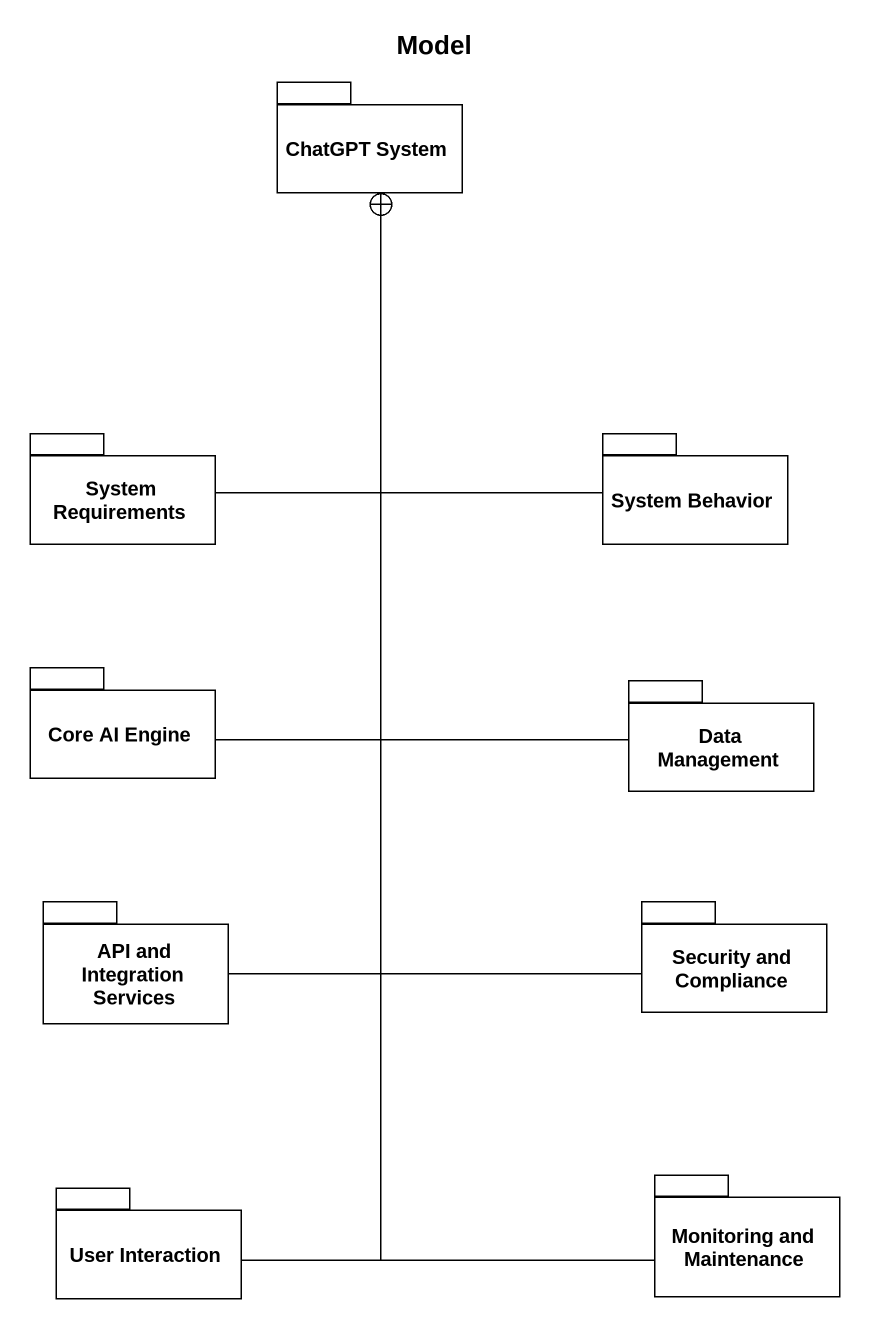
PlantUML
@startuml
title Model
package "ChatGPT System" as ChatGPT_System {
}
package "System Requirements" as System_Requirements {
}
package "System Behavior" as System_Behavior {
}
package "Core AI Engine" as Core_AI_Engine {
}
package "Data Management" as Data_Management {
}
package "API and Integration Services" as API_and_Integration_Services {
}
package "Security and Compliance" as Security_and_Compliance {
}
package "User Interaction" as User_Interaction {
}
package "Monitoring and Maintenance" as Monitoring_and_Maintenance {
}
System_Requirements -up-+ ChatGPT_System
System_Behavior -up-+ ChatGPT_System
Core_AI_Engine -up-+ ChatGPT_System
Data_Management -up-+ ChatGPT_System
API_and_Integration_Services -up-+ ChatGPT_System
Security_and_Compliance -up-+ ChatGPT_System
User_Interaction -up-+ ChatGPT_System
Monitoring_and_Maintenance -up-+ ChatGPT_System
@enduml
